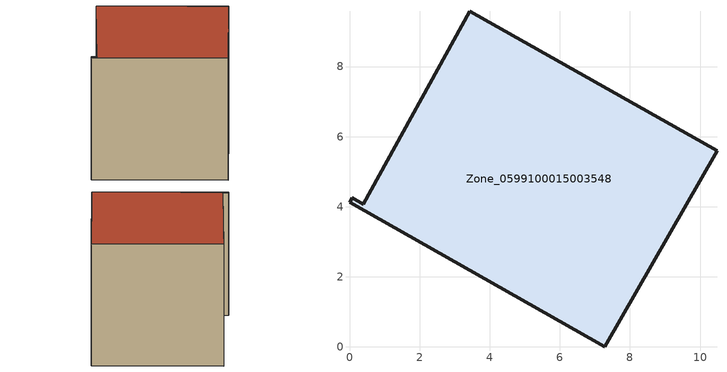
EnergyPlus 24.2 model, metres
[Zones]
Zone_0599100015003548
 floor ground (C_G): 0.4,4.07 3.43,9.58 10.48,5.59 7.29,0 0,4.13 0.07,4.26 z0.86
 wall outside (C_F): 0,4.13 7.29,0 10.48,5.59 3.43,9.58 0.4,4.07 0.07,4.26 0,4.13 z0.86:9.42
 roof outside (C_R): 0.4,4.07 0.07,4.26 0,4.13 7.29,0 10.48,5.59 3.43,9.58 z9.42
[BUILDING]
Pand.0599100015003548: North Axis=0; Terrain=City; Loads Convergence Tolerance Value=0.04; Temperature Convergence Tolerance Value=0.4; Solar Distribution=FullExterior; Maximum Number of Warmup Days=25; Minimum Number of Warmup Days=1
[Site:Location]
Rotterdam.The.Hague.AP_ZH_NLD Design_Conditions: Latitude=51.96; Longitude=4.45; Time Zone=1; Elevation=-4.5
[SITE:GROUNDTEMPERATURE:BUILDINGSURFACE]
18, 18, 18, 18, 18, 18, 18, 18, 18, 18, 18, 18
[MATERIAL] Thermal Absorptance=0.9; Solar Absorptance=0.7; Visible Absorptance=0.7
Name | Roughness | Thickness | Conductivity | Density | Specific Heat
G.TI.1965-1974 | MediumSmooth | 0.15 | 0.882353 | 540 | 1210
F.TI.1965-1974 | Rough | 0.3 | 0.697674 | 1920 | 840
R.TI.1965-1974 | MediumRough | 0.2 | 0.232558 | 1500 | 1000
[CONSTRUCTION]
C_G: G.TI.1965-1974
C_F: F.TI.1965-1974
C_R: R.TI.1965-1974
[ZONE]
Zone_0599100015003548: Type=1; Multiplier=1; Ceiling Height=Autocalculate; Volume=Autocalculate; Floor Area=autocalculate; Part of Total Floor Area=Yes
[ZONEINFILTRATION:DESIGNFLOWRATE]
Infil_Zone_0599100015003548: Zone or ZoneList or Space or SpaceList=Zone_0599100015003548; Schedule=AlwaysOn; Design Flow Rate Calculation Method=Flow/Area; Flow Rate per Floor Area=0.003; Constant Term Coefficient=1; Temperature Term Coefficient=0; Velocity Term Coefficient=0; Velocity Squared Term Coefficient=0
[HVACTEMPLATE:ZONE:IDEALLOADSAIRSYSTEM]
Zone_0599100015003548: Maximum Heating Supply Air Temperature=50; Minimum Cooling Supply Air Temperature=13; Maximum Heating Supply Air Humidity Ratio=0.0156; Minimum Cooling Supply Air Humidity Ratio=0.0077; Heating Limit=NoLimit; Cooling Limit=NoLimit; Dehumidification Control Type=ConstantSensibleHeatRatio; Cooling Sensible Heat Ratio=0.7; Dehumidification Setpoint=60; Humidification Control Type=None; Humidification Setpoint=30; Outdoor Air Method=None; Outdoor Air Flow Rate per Person=0.00944; Outdoor Air Flow Rate per Zone Floor Area=0; Outdoor Air Flow Rate per Zone=0; Demand Controlled Ventilation Type=None; Outdoor Air Economizer Type=NoEconomizer; Heat Recovery Type=None; Sensible Heat Recovery Effectiveness=0.7; Latent Heat Recovery Effectiveness=0.65
[ZONECONTROL:THERMOSTAT]
ThermostatControl_Zone_0599100015003548: Zone or ZoneList=Zone_0599100015003548; Control Type Schedule=DualSetpointControlType; Control 1=Thermostat_Zone_0599100015003548; Temperature Difference Between Cutout And Setpoint=0
[THERMOSTATSETPOINT:DUALSETPOINT]
Thermostat_Zone_0599100015003548: Heating Setpoint Temperature Schedule=HeatingSetpoint_Zone_0599100015003548; Cooling Setpoint Temperature Schedule=CoolingSetpoint_Zone_0599100015003548
[SCHEDULE:COMPACT]
HeatingSetpoint_Zone_0599100015003548: Through: 12/31, For: AllDays, Until: 24:00, 21
CoolingSetpoint_Zone_0599100015003548: Through: 12/31, For: AllDays, Until: 24:00, 24
DualSetpointControlType: Through: 12/31, For: AllDays, Until: 24:00, 4
AlwaysOn: Through: 12/31, For: AllDays, Until: 24:00, 1
